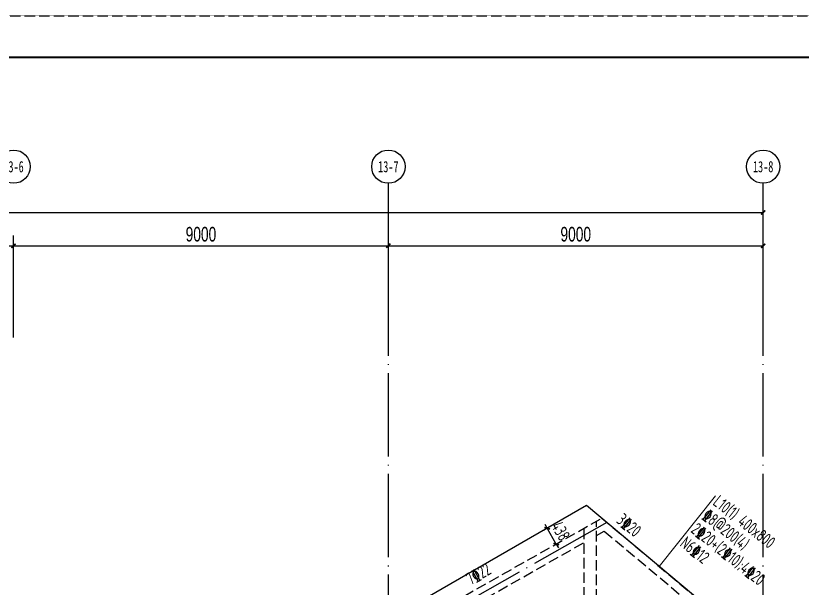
# Model space of a CAD drawing. Extents: x -67167 to 417929, y -86205 to 407116.
# Drawn here: x 17420 to 36306, y 277682 to 291437 of the extents above; entities that cross this region are included whole.
import ezdxf
from ezdxf.enums import TextEntityAlignment as Align

# ---------------------------------------------------------------- set-up
doc = ezdxf.new("R2010")
doc.units = 0
doc.header["$LTSCALE"] = 1000
doc.linetypes.add('DASH', pattern=[0.35, 0.25, -0.1])
doc.linetypes.add('X-104 13#平面$0$DOTE', pattern=[2.42, 2, -0.2, 0.02, -0.2])
doc.layers.get('Defpoints').update_dxf_attribs({"color": 165})
for name, color, linetype in [('AXIS_TEXT', 7, 'Continuous'), ('DIM', 3, 'Continuous'), ('s-beam', 4, 'DASH'), ('X-104 13#平面$0$01-标注_轴线坐标', 132, 'Continuous'), ('X-104 13#平面$0$02-TEXT_轴号', 7, 'Continuous'), ('X-104 13#平面$0$A-TECH_结构', 21, 'Continuous'), ('X-104 13#平面$0$A_AXIS-轴线', 36, 'X-104 13#平面$0$DOTE')]:
    doc.layers.add(name, color=color, linetype=linetype)
for name, color, linetype, lineweight in [('梁原位标注', 7, 'Continuous', 18), ('梁名称编号', 2, 'Continuous', 18), ('梁标注引线', 2, 'Continuous', 18), ('梁集中标注', 2, 'Continuous', 18)]:
    doc.layers.add(name, color=color, linetype=linetype, lineweight=lineweight)
doc.styles.add('COMPLEX', font='COMPLEX')
doc.styles.add('TSSD_Dimension', font='Tssdeng.shx', dxfattribs={"width": 0.7, "bigfont": 'hztxt.shx'})
doc.styles.add('X-104 13#平面$0$_TCH_AXIS', font='STXIHEI.TTF', dxfattribs={"width": 0.75})
doc.styles.add('X-104 13#平面$0$_TCH_DIM_T3', font='', dxfattribs={"width": 0.705882})
doc.styles.add('样式 1', font='tssdeng.shx', dxfattribs={"width": 0.7, "bigfont": '!tssdchn.shx'})
doc.styles.get('X-104 13#平面$0$_TCH_DIM_T3').set_extended_font_data('FZXiHei I-Z08S')
doc.dimstyles.new('TSSD_100_100', dxfattribs={"dimtxt": 300, "dimasz": 100, "dimexe": 100, "dimexo": 250, "dimgap": 100, "dimtad": 1, "dimdec": 0, "dimzin": 0, "dimdsep": 46, "dimtxsty": 'TSSD_Dimension', "dimblk": 'ARCHTICK', "dimblk1": 'ARCHTICK', "dimblk2": 'ARCHTICK', "dimcen": 0, "dimdle": 100, "dimclrt": 7, "dimadec": 0, "dimazin": 0, "dimtfac": 1, "dimtdec": 0, "dimtix": 1, "dimtmove": 2, "dimatfit": 3, "dimfxl": 1, "dimtolj": 1, "dimtzin": 0, "dimarcsym": 0})
doc.dimstyles.new('X-104 13#平面$0$_TCH_ARCH&&100', dxfattribs={"dimtxt": 350, "dimasz": 100, "dimexe": 250, "dimexo": 300, "dimgap": 100, "dimtad": 1, "dimdec": 0, "dimzin": 0, "dimdsep": 46, "dimtxsty": 'X-104 13#平面$0$_TCH_DIM_T3', "dimblk": 'X-104 13#平面$0$_ArchTick', "dimcen": 0.09, "dimclrt": 7, "dimazin": 2, "dimtfac": 1, "dimtdec": 0, "dimtix": 1, "dimtmove": 2, "dimatfit": 3, "dimfxl": 1, "dimtolj": 1, "dimtzin": 0, "dimarcsym": 0})

# ---------------------------------------------------------------- blocks, each defined once
blk = doc.blocks.new('_AXISO')
blk.add_circle((0, 0), 0.5)
at = {"layer": 'AXIS_TEXT', "style": 'COMPLEX', "width": 1.041667}
blk.add_attdef('A', text='', height=0.56, dxfattribs=at).set_placement((-0.25, -0.28), (0.25, -0.28), align=Align.FIT)
blk = doc.blocks.new('X-104 13#平面$0$_ArchTick')
at = {"color": 0, "linetype": 'ByBlock', "const_width": 0.4}
blk.add_lwpolyline([(-0.5, -0.5), (0.5, 0.5)], dxfattribs=at)
blk = doc.blocks.new('*D475')
at = {"layer": 'Defpoints', "color": 0, "transparency": 16777216}
for p in [(57500, 29920), (-200, 26620), (57500, 26620)]:
    blk.add_point(p, dxfattribs=at)
at = {"layer": 'X-104 13#平面$0$01-标注_轴线坐标', "color": 0, "lineweight": -2, "transparency": 16777216}
for p, q in [((-200, 26920), (-200, 30170)), ((57500, 26920), (57500, 30170)), ((-200, 29920), (57500, 29920))]:
    blk.add_line(p, q, dxfattribs=at)
at = {"layer": 'X-104 13#平面$0$01-标注_轴线坐标', "color": 0, "lineweight": -2, "transparency": 16777216, "xscale": 100, "yscale": 100, "zscale": 100, "rotation": 180}
blk.add_blockref('X-104 13#平面$0$_ArchTick', (-200, 29920), dxfattribs=at)
at = {"layer": 'X-104 13#平面$0$01-标注_轴线坐标', "color": 0, "lineweight": -2, "transparency": 16777216, "xscale": 100, "yscale": 100, "zscale": 100}
blk.add_blockref('X-104 13#平面$0$_ArchTick', (57500, 29920), dxfattribs=at)
at = {"layer": 'X-104 13#平面$0$01-标注_轴线坐标', "color": 7, "transparency": 16777216, "insert": (28650, 30195), "char_height": 350, "attachment_point": 5, "style": 'X-104 13#平面$0$_TCH_DIM_T3'}
blk.add_mtext('\\A1;57700', dxfattribs=at)
blk = doc.blocks.new('*D480')
at = {"layer": 'Defpoints', "color": 0, "transparency": 16777216}
for p in [(39500, 29120), (30500, 26620), (39500, 26620)]:
    blk.add_point(p, dxfattribs=at)
at = {"layer": 'X-104 13#平面$0$01-标注_轴线坐标', "color": 0, "lineweight": -2, "transparency": 16777216}
for p, q in [((30500, 26920), (30500, 29370)), ((39500, 26920), (39500, 29370)), ((30500, 29120), (39500, 29120))]:
    blk.add_line(p, q, dxfattribs=at)
at = {"layer": 'X-104 13#平面$0$01-标注_轴线坐标', "color": 0, "lineweight": -2, "transparency": 16777216, "xscale": 100, "yscale": 100, "zscale": 100, "rotation": 180}
blk.add_blockref('X-104 13#平面$0$_ArchTick', (30500, 29120), dxfattribs=at)
at = {"layer": 'X-104 13#平面$0$01-标注_轴线坐标', "color": 0, "lineweight": -2, "transparency": 16777216, "xscale": 100, "yscale": 100, "zscale": 100}
blk.add_blockref('X-104 13#平面$0$_ArchTick', (39500, 29120), dxfattribs=at)
at = {"layer": 'X-104 13#平面$0$01-标注_轴线坐标', "color": 7, "transparency": 16777216, "insert": (35000, 29395), "char_height": 350, "attachment_point": 5, "style": 'X-104 13#平面$0$_TCH_DIM_T3'}
blk.add_mtext('\\A1;9000', dxfattribs=at)
blk = doc.blocks.new('*D481')
at = {"layer": 'Defpoints', "color": 0, "transparency": 16777216}
for p in [(48500, 29120), (39500, 26620), (48500, 26620)]:
    blk.add_point(p, dxfattribs=at)
at = {"layer": 'X-104 13#平面$0$01-标注_轴线坐标', "color": 0, "lineweight": -2, "transparency": 16777216}
for p, q in [((39500, 26920), (39500, 29370)), ((48500, 26920), (48500, 29370)), ((39500, 29120), (48500, 29120))]:
    blk.add_line(p, q, dxfattribs=at)
at = {"layer": 'X-104 13#平面$0$01-标注_轴线坐标', "color": 0, "lineweight": -2, "transparency": 16777216, "xscale": 100, "yscale": 100, "zscale": 100, "rotation": 180}
blk.add_blockref('X-104 13#平面$0$_ArchTick', (39500, 29120), dxfattribs=at)
at = {"layer": 'X-104 13#平面$0$01-标注_轴线坐标', "color": 0, "lineweight": -2, "transparency": 16777216, "xscale": 100, "yscale": 100, "zscale": 100}
blk.add_blockref('X-104 13#平面$0$_ArchTick', (48500, 29120), dxfattribs=at)
at = {"layer": 'X-104 13#平面$0$01-标注_轴线坐标', "color": 7, "transparency": 16777216, "insert": (44000, 29395), "char_height": 350, "attachment_point": 5, "style": 'X-104 13#平面$0$_TCH_DIM_T3'}
blk.add_mtext('\\A1;9000', dxfattribs=at)
blk = doc.blocks.new('*D482')
at = {"layer": 'Defpoints', "color": 0, "transparency": 16777216}
for p in [(57500, 29120), (48500, 26620), (57500, 26620)]:
    blk.add_point(p, dxfattribs=at)
at = {"layer": 'X-104 13#平面$0$01-标注_轴线坐标', "color": 0, "lineweight": -2, "transparency": 16777216}
for p, q in [((48500, 26920), (48500, 29370)), ((57500, 26920), (57500, 29370)), ((48500, 29120), (57500, 29120))]:
    blk.add_line(p, q, dxfattribs=at)
at = {"layer": 'X-104 13#平面$0$01-标注_轴线坐标', "color": 0, "lineweight": -2, "transparency": 16777216, "xscale": 100, "yscale": 100, "zscale": 100, "rotation": 180}
blk.add_blockref('X-104 13#平面$0$_ArchTick', (48500, 29120), dxfattribs=at)
at = {"layer": 'X-104 13#平面$0$01-标注_轴线坐标', "color": 0, "lineweight": -2, "transparency": 16777216, "xscale": 100, "yscale": 100, "zscale": 100}
blk.add_blockref('X-104 13#平面$0$_ArchTick', (57500, 29120), dxfattribs=at)
at = {"layer": 'X-104 13#平面$0$01-标注_轴线坐标', "color": 7, "transparency": 16777216, "insert": (53000, 29395), "char_height": 350, "attachment_point": 5, "style": 'X-104 13#平面$0$_TCH_DIM_T3'}
blk.add_mtext('\\A1;9000', dxfattribs=at)
blk = doc.blocks.new('图框-A1')
for points, const_width in [([(0, 0), (841, 0), (841, 594), (0, 594)], 0.05), ([(766, 584), (25, 584), (25, 10), (766, 10)], 0.5)]:
    blk.add_lwpolyline(points, close=True, dxfattribs=dict(const_width=const_width))
blk = doc.blocks.new('_ArchTick')
at = {"color": 0, "linetype": 'ByBlock', "const_width": 0.4}
blk.add_lwpolyline([(-0.5, -0.5), (0.5, 0.5)], dxfattribs=at)
blk = doc.blocks.new('*D414')
at = {"layer": 'Defpoints', "color": 0, "transparency": 16777216}
for p in [(30525, 279322), (30182, 279124), (30744, 278943)]:
    blk.add_point(p, dxfattribs=at)
at = {"layer": 'DIM', "color": 0, "lineweight": -2, "transparency": 16777216}
for p, q in [((30309, 279197), (30095, 279074)), ((30182, 279124), (30132, 279211)), ((30400, 278745), (30182, 279124)), ((30528, 278818), (30314, 278695)), ((30400, 278745), (30450, 278658))]:
    blk.add_line(p, q, dxfattribs=at)
at = {"layer": 'DIM', "color": 0, "lineweight": -2, "transparency": 16777216, "xscale": 100, "yscale": 100, "zscale": 100}
for p, rotation in [((30182, 279124), 300.0000013536543), ((30400, 278745), 120.0000013536543)]:
    blk.add_blockref('_ArchTick', p, dxfattribs=dict(at, rotation=rotation))
at = {"layer": 'DIM', "color": 7, "transparency": 16777216, "insert": (30507, 279059), "char_height": 300, "attachment_point": 5, "rotation": 300, "style": 'TSSD_Dimension'}
blk.add_mtext('\\A1;438', dxfattribs=at)
blk = doc.blocks.new('X-104 13#平面$0$轴网')
at = {"layer": 'X-104 13#平面$0$01-标注_轴线坐标'}
for p, q in [((48500, 26620.3), (48500, 30620.3)), ((57500, 26620.3), (57500, 30620.3))]:
    blk.add_line(p, q, dxfattribs=at)
at = {"layer": 'X-104 13#平面$0$A_AXIS-轴线', "linetype": 'X-104 13#平面$0$DOTE'}
for p, q in [((48500, -7401), (48500, 26620.3)), ((57500, -7401), (57500, 26620.3)), ((53746.4, 22473), (38100, 13606.7))]:
    blk.add_line(p, q, dxfattribs=at)
at = {"layer": 'X-104 13#平面$0$01-标注_轴线坐标'}
ref = blk.add_blockref('_AXISO', (39500, 31020.3), dxfattribs=dict(at, xscale=799.9999999999999, yscale=799.9999999999999, zscale=799.9999999999999))
ref.add_attrib('A', '13-6', dxfattribs={"layer": 'X-104 13#平面$0$02-TEXT_轴号', "height": 272.14, "style": 'X-104 13#平面$0$_TCH_AXIS', "width": 0.673727}).set_placement((39255.3, 30884.2), (39744.7, 30884.2), align=Align.FIT)
ref = blk.add_blockref('_AXISO', (48500, 31020.3), dxfattribs=dict(at, xscale=799.9999999999999, yscale=799.9999999999999, zscale=799.9999999999999))
ref.add_attrib('A', '13-7', dxfattribs={"layer": 'X-104 13#平面$0$02-TEXT_轴号', "height": 270.2, "rotation": 360, "style": 'X-104 13#平面$0$_TCH_AXIS', "width": 0.680062}).set_placement((48254.7, 30885.2), (48745.3, 30885.2), align=Align.FIT)
ref = blk.add_blockref('_AXISO', (57500, 31020.3), dxfattribs=dict(at, xscale=799.9999999999999, yscale=799.9999999999999, zscale=799.9999999999999))
ref.add_attrib('A', '13-8', dxfattribs={"layer": 'X-104 13#平面$0$02-TEXT_轴号', "height": 271, "rotation": 360, "style": 'X-104 13#平面$0$_TCH_AXIS', "width": 0.677453}).set_placement((57255, 30884.8), (57745, 30884.8), align=Align.FIT)
for p1, p2, distance, picture, middle in [((-200, 26620.3), (57500, 26620.3), 3300, '*D475', (28650, 30195.3)), ((30500, 26620.3), (39500, 26620.3), 2500, '*D480', (35000, 29395.3)), ((39500, 26620.3), (48500, 26620.3), 2500, '*D481', (44000, 29395.3)), ((48500, 26620.3), (57500, 26620.3), 2500, '*D482', (53000, 29395.3))]:
    dim = blk.add_aligned_dim(p1=p1, p2=p2, distance=distance, dimstyle='X-104 13#平面$0$_TCH_ARCH&&100', dxfattribs=at)
    dim.commit()
    dim.dimension.update_dxf_attribs({"geometry": picture, "text_midpoint": middle})

msp = doc.modelspace()

# ---------------------------------------------------------------- linework, layer by layer
at = {"layer": 's-beam'}
for p, q in [((26667.038, 276632.868), (31490.837, 279366.354)), ((31490.837, 279366.354), (35767.038, 275778.374)), ((31367.039, 275659.877), (31367.039, 279296.202)), ((31067.039, 275709.876), (31067.039, 279126.202)), ((31367.039, 278951.383), (31550.409, 279055.293)), ((31550.409, 279055.293), (35367.039, 275852.92)), ((26878.609, 276407.94), (31067.039, 278781.383))]:
    msp.add_line(p, q, dxfattribs=at)
msp.add_lwpolyline([(-32767.483, 291434.229), (51332.517, 291434.23), (51332.517, 232034.23), (-32767.483, 232034.229)], close=True, dxfattribs=at)
at = {"layer": 'X-104 13#平面$0$A-TECH_结构'}
msp.add_lwpolyline([(35967.039, 255990.458), (35967.039, 275610.466), (31128.327, 279670.627), (15967.039, 270917.253), (15967.039, 266690.458), (-9723.251, 266690.458), (-17730.677, 271990.458), (-22732.961, 271990.457), (-22732.961, 254390.457), (-332.961, 254390.458), (-332.961, 255990.458)], close=True, dxfattribs=at)
at = {"layer": '梁标注引线'}
msp.add_line((34219.969, 279904.34), (32870.228, 278208.966), dxfattribs=at)

# ---------------------------------------------------------------- block references
at = {"xscale": 99.99999999999999, "yscale": 99.99999999999999, "zscale": 99.99999999999999, "rotation": 6.766459210986319e-07}
msp.add_blockref('图框-A1', (-32767.483, 232034.229), dxfattribs=at)
at = {"rotation": 6.766459210986319e-07}
msp.add_blockref('X-104 13#平面$0$轴网', (-22132.962, 256790.459), dxfattribs=at)

# ---------------------------------------------------------------- texts
at = {"layer": '梁原位标注', "linetype": 'Continuous', "style": '样式 1', "width": 0.7}
msp.add_text('7%%13222', height=300, rotation=29.5446831, dxfattribs=at).set_placement((28648.601, 277818.036), align=Align.BOTTOM_CENTER)
at = {"layer": '梁名称编号', "linetype": 'Continuous', "style": '样式 1', "width": 0.7}
msp.add_text('L10(1) 400x800', height=300, rotation=321.4755798, dxfattribs=at).set_placement((34082.571, 279635.425), align=Align.BOTTOM_LEFT)
at = {"layer": '梁集中标注', "linetype": 'Continuous', "style": '样式 1', "width": 0.7}
for s, p in [('%%1328@200(4)', (33818.919, 279304.26)), ('2%%13220+(2%%13210);4%%13220', (33555.268, 278973.094)), ('N6%%13212', (33291.616, 278641.928))]:
    msp.add_text(s, height=300, rotation=321.4755798, dxfattribs=at).set_placement(p, align=Align.BOTTOM_LEFT)
msp.add_text('3%%13220 ', height=300, rotation=320.0014038, dxfattribs=at).set_placement((32318.147, 278742.118), align=Align.BOTTOM_RIGHT)

# ---------------------------------------------------------------- dimensions: what is measured, and where the dimension line sits
at = {"layer": 'DIM'}
dim = msp.add_aligned_dim(p1=(30744.073, 278943.188), p2=(30525.146, 279322.38), distance=396.798, dimstyle='TSSD_100_100', dxfattribs=at)
dim.commit()
dim.dimension.update_dxf_attribs({"geometry": '*D414', "text_midpoint": (30507.479, 279059.385)})

doc.saveas('drawing.dxf')
